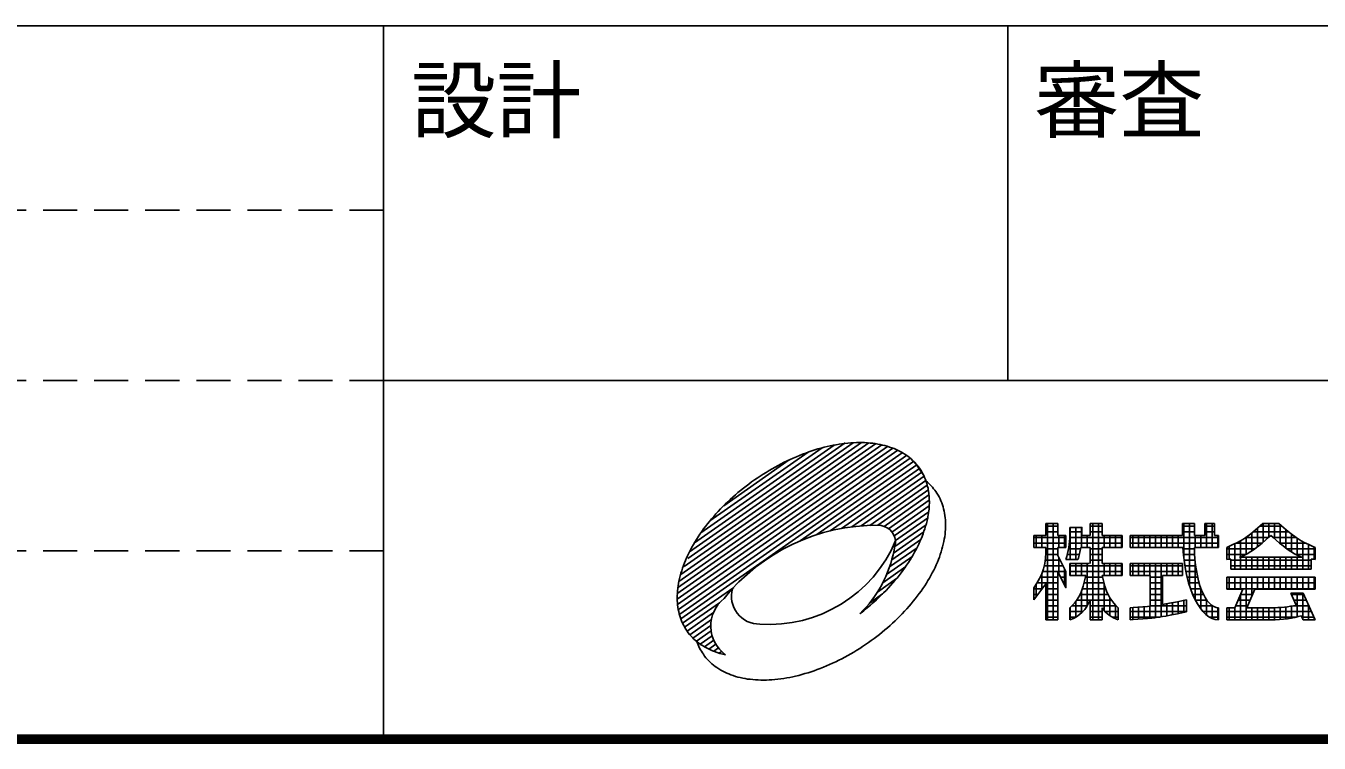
# Model space of a CAD drawing. Units: millimetres, scale not verified. Extents: x -8093 to 8093, y -5792 to 5792.
# Drawn here: x -453 to 914, y -5792 to -5034 of the extents above; entities that cross this region are included whole.
import ezdxf
from ezdxf.enums import TextEntityAlignment as Align

# ---------------------------------------------------------------- set-up
doc = ezdxf.new("R2010")
doc.units = ezdxf.units.MM
doc.header["$LTSCALE"] = 30
doc.linetypes.add('DASHED1', pattern=[1.8, 1.2, -0.6])
doc.layers.add('0-0_Axis_waku', color=7, linetype='Continuous', lineweight=25)
doc.styles.add('ＭＳ ゴシック', font='')
doc.styles.get('ＭＳ ゴシック').set_extended_font_data('MS Gothic')

msp = doc.modelspace()

# ---------------------------------------------------------------- linework, layer by layer
at = {"layer": '0-0_Axis_waku'}
for p, q in [((-8085, -5034), (8085, -5034)), ((-75.01, -5784), (-75.01, -5034)), ((584.99, -5409), (584.99, -5034)), ((-75.01, -5409), (8085, -5409)), ((235.16, -5634.54), (457.83, -5478.62)), ((235.23, -5640.35), (463.46, -5480.54)), ((235.69, -5628.31), (451.76, -5477.01)), ((235.78, -5645.82), (468.64, -5482.77)), ((236.97, -5621.55), (445.17, -5475.77)), ((239.34, -5614.03), (437.96, -5474.96)), ((242.71, -5605.81), (430.13, -5474.58)), ((246.63, -5597.2), (421.52, -5474.74)), ((248.41, -5590.1), (412.92, -5474.91)), ((253.63, -5580.59), (401.22, -5477.25)), ((260.55, -5569.88), (388.79, -5480.09)), ((236.75, -5651), (473.39, -5485.31)), ((238.1, -5655.92), (477.76, -5488.11)), ((239.15, -5661.04), (481.77, -5491.16)), ((269.98, -5557.42), (373.91, -5484.65)), ((284.61, -5541.32), (353.73, -5492.92)), ((365.36, -5578.53), (485.4, -5494.48)), ((486.87, -5496.01), (495.44, -5508.24)), ((383.2, -5571.89), (488.67, -5498.04)), ((397.21, -5567.95), (491.59, -5501.86)), ((409.23, -5565.39), (494.17, -5505.91)), ((419.97, -5563.72), (496.4, -5510.21)), ((429.8, -5562.7), (498.27, -5514.76)), ((438.92, -5562.18), (499.78, -5519.56)), ((447.46, -5562.06), (501.29, -5524.36)), ((454.18, -5563.21), (501.58, -5530.02)), ((458.91, -5565.76), (501.95, -5535.62)), ((462.42, -5569.16), (501.9, -5541.52)), ((464.92, -5573.26), (501.33, -5547.77)), ((465.47, -5584.6), (498.47, -5561.5)), ((466.35, -5578.13), (500.19, -5554.43)), ((625.1, -5560.03), (637.85, -5560.03)), ((625.1, -5560.03), (625.1, -5572.78)), ((625.1, -5563.08), (637.85, -5563.08)), ((626.99, -5662.04), (626.99, -5560.03)), ((632.99, -5662.04), (632.99, -5560.03)), ((637.85, -5560.03), (637.85, -5572.78)), ((650.61, -5564.28), (650.61, -5572.78)), ((650.98, -5598.28), (650.98, -5564.28)), ((656.98, -5598.28), (656.98, -5564.28)), ((662.98, -5585.53), (662.98, -5564.28)), ((671.85, -5560.03), (684.6, -5560.03)), ((671.85, -5560.03), (671.85, -5572.78)), ((671.85, -5563.08), (684.6, -5563.08)), ((674.98, -5662.04), (674.98, -5560.03)), ((680.98, -5662.04), (680.98, -5560.03)), ((684.6, -5560.03), (684.6, -5572.78)), ((769.61, -5560.03), (782.36, -5560.03)), ((769.61, -5560.03), (769.61, -5572.78)), ((769.61, -5563.08), (782.36, -5563.08)), ((770.98, -5596.44), (770.98, -5560.03)), ((776.98, -5625.45), (776.98, -5560.03)), ((782.36, -5560.03), (782.36, -5572.78)), ((793.41, -5560.03), (803.61, -5560.03)), ((793.41, -5560.03), (793.41, -5572.78)), ((793.41, -5563.08), (803.61, -5563.08)), ((794.98, -5585.53), (794.98, -5560.03)), ((800.98, -5585.53), (800.98, -5560.03)), ((803.61, -5560.03), (803.61, -5572.78)), ((848.99, -5584.77), (848.99, -5565.18)), ((851.23, -5563.08), (874.99, -5563.08)), ((854.6, -5560.03), (871.61, -5560.03)), ((854.99, -5579.85), (854.99, -5560.24)), ((860.99, -5575.08), (860.99, -5560.03)), ((866.99, -5576.19), (866.99, -5560.03)), ((872.99, -5581.33), (872.99, -5561.31)), ((462.33, -5598.52), (493.04, -5577.02)), ((464.14, -5591.4), (496.14, -5568.99)), ((612.35, -5585.53), (612.35, -5572.78)), ((612.35, -5572.78), (625.1, -5572.78)), ((612.35, -5575.08), (646.35, -5575.08)), ((614.99, -5585.53), (614.99, -5572.78)), ((620.99, -5585.53), (620.99, -5572.78)), ((625.1, -5569.08), (637.85, -5569.08)), ((637.85, -5572.78), (646.35, -5572.78)), ((638.99, -5585.53), (638.99, -5572.78)), ((644.99, -5585.53), (644.99, -5572.78)), ((646.35, -5572.78), (646.35, -5585.53)), ((650.53, -5575.08), (705.85, -5575.08)), ((650.61, -5569.08), (663.36, -5569.08)), ((668.98, -5585.53), (668.98, -5572.78)), ((671.85, -5569.08), (684.6, -5569.08)), ((684.6, -5572.78), (705.85, -5572.78)), ((686.98, -5585.53), (686.98, -5572.78)), ((692.98, -5585.53), (692.98, -5572.78)), ((698.98, -5585.53), (698.98, -5572.78)), ((704.99, -5585.53), (704.99, -5572.78)), ((705.85, -5572.78), (705.85, -5585.53)), ((714.35, -5572.78), (714.35, -5585.53)), ((714.35, -5572.78), (769.61, -5572.78)), ((714.35, -5575.08), (807.86, -5575.08)), ((716.97, -5585.53), (716.97, -5572.78)), ((722.97, -5585.53), (722.97, -5572.78)), ((728.98, -5585.53), (728.98, -5572.78)), ((734.98, -5585.53), (734.98, -5572.78)), ((740.98, -5585.53), (740.98, -5572.78)), ((746.98, -5585.53), (746.98, -5572.78)), ((752.98, -5585.53), (752.98, -5572.78)), ((758.98, -5585.53), (758.98, -5572.78)), ((764.98, -5585.53), (764.98, -5572.78)), ((769.61, -5569.08), (782.36, -5569.08)), ((782.36, -5572.78), (793.41, -5572.78)), ((782.98, -5585.53), (782.98, -5572.78)), ((788.98, -5585.53), (788.98, -5572.78)), ((793.41, -5569.08), (803.61, -5569.08)), ((803.61, -5572.78), (807.86, -5572.78)), ((806.98, -5585.53), (806.98, -5572.78)), ((807.86, -5572.78), (807.86, -5585.53)), ((830.98, -5608.49), (830.98, -5578.84)), ((836.98, -5592.81), (836.98, -5575.07)), ((837.24, -5575.08), (860.51, -5575.08)), ((842.99, -5589.18), (842.99, -5570.12)), ((844.42, -5569.08), (881.79, -5569.08)), ((865.16, -5575.08), (889.82, -5575.08)), ((878.99, -5586.13), (878.99, -5566.61)), ((884.99, -5590.34), (884.99, -5571.52)), ((890.99, -5593.08), (890.99, -5575.94)), ((459.94, -5606.05), (488.94, -5585.75)), ((612.35, -5581.08), (646.35, -5581.08)), ((612.35, -5585.53), (625.1, -5585.53)), ((625.2, -5587.08), (637.85, -5587.08)), ((637.85, -5585.53), (637.85, -5594.04)), ((637.85, -5585.53), (646.35, -5585.53)), ((649.16, -5587.08), (661.91, -5587.08)), ((650.05, -5581.08), (705.85, -5581.08)), ((662.18, -5585.53), (671.85, -5585.53)), ((671.85, -5585.53), (671.85, -5602.53)), ((671.85, -5587.08), (684.6, -5587.08)), ((684.6, -5585.53), (705.85, -5585.53)), ((684.6, -5585.53), (684.6, -5602.53)), ((714.35, -5581.08), (807.86, -5581.08)), ((714.35, -5585.53), (770.01, -5585.53)), ((770.11, -5587.08), (782.37, -5587.08)), ((782.36, -5585.53), (807.86, -5585.53)), ((816.35, -5585.53), (816.35, -5598.28)), ((816.35, -5587.08), (845.85, -5587.08)), ((818.98, -5597.95), (818.98, -5584.36)), ((824.98, -5608.49), (824.98, -5581.6)), ((826.04, -5581.08), (853.53, -5581.08)), ((872.68, -5581.08), (900.28, -5581.08)), ((880.36, -5587.08), (909.86, -5587.08)), ((896.99, -5608.49), (896.99, -5579.66)), ((902.99, -5608.49), (902.99, -5582.41)), ((908.99, -5598.17), (908.99, -5585.16)), ((909.86, -5598.28), (909.86, -5585.53)), ((452.71, -5622.84), (477.15, -5605.72)), ((456.82, -5614.09), (484.63, -5594.62)), ((623.48, -5605.08), (643.38, -5605.08)), ((624.65, -5599.08), (640.37, -5599.08)), ((625.22, -5593.08), (637.85, -5593.08)), ((646.35, -5611.03), (637.85, -5594.04)), ((638.99, -5613.31), (638.99, -5596.31)), ((646.35, -5598.28), (659.1, -5598.28)), ((647.85, -5593.08), (660.6, -5593.08)), ((650.61, -5602.53), (650.61, -5615.29)), ((650.61, -5602.53), (671.02, -5602.53)), ((650.61, -5605.08), (705.85, -5605.08)), ((650.98, -5615.29), (650.98, -5602.53)), ((656.98, -5615.29), (656.98, -5602.53)), ((662.98, -5615.29), (662.98, -5602.53)), ((668.98, -5647.12), (668.98, -5602.53)), ((671.85, -5593.08), (684.6, -5593.08)), ((671.85, -5599.08), (684.6, -5599.08)), ((684.6, -5602.53), (705.85, -5602.53)), ((686.98, -5615.29), (686.98, -5602.53)), ((692.98, -5615.29), (692.98, -5602.53)), ((698.98, -5615.29), (698.98, -5602.53)), ((704.99, -5615.29), (704.99, -5602.53)), ((705.85, -5602.53), (705.85, -5615.29)), ((714.35, -5602.53), (714.35, -5615.29)), ((714.35, -5602.53), (769.61, -5602.53)), ((714.35, -5605.08), (769.61, -5605.08)), ((716.99, -5615.29), (716.99, -5602.53)), ((722.99, -5615.29), (722.99, -5602.53)), ((728.99, -5615.29), (728.99, -5602.53)), ((734.99, -5615.29), (734.99, -5602.53)), ((740.99, -5659.7), (740.99, -5602.53)), ((746.99, -5658.96), (746.99, -5602.53)), ((752.99, -5615.29), (752.99, -5602.53)), ((758.99, -5615.29), (758.99, -5602.53)), ((764.99, -5615.29), (764.99, -5602.53)), ((769.61, -5602.53), (769.61, -5615.29)), ((770.61, -5593.08), (782.54, -5593.08)), ((771.31, -5599.08), (782.94, -5599.08)), ((772.2, -5605.08), (783.59, -5605.08)), ((782.98, -5640.58), (782.98, -5599.5)), ((816.35, -5593.08), (836.43, -5593.08)), ((820.61, -5608.49), (820.61, -5597.71)), ((820.61, -5599.08), (905.61, -5599.08)), ((820.61, -5605.08), (905.61, -5605.08)), ((833.36, -5595.74), (830.04, -5595.74)), ((896.18, -5595.74), (833.36, -5595.74)), ((836.98, -5608.49), (836.98, -5595.74)), ((842.99, -5608.49), (842.99, -5595.74)), ((848.99, -5608.49), (848.99, -5595.74)), ((854.99, -5608.49), (854.99, -5595.74)), ((860.99, -5608.49), (860.99, -5595.74)), ((866.99, -5608.49), (866.99, -5595.74)), ((872.99, -5608.49), (872.99, -5595.74)), ((878.99, -5608.49), (878.99, -5595.74)), ((884.99, -5608.49), (884.99, -5595.74)), ((889.79, -5593.08), (909.86, -5593.08)), ((890.99, -5608.49), (890.99, -5595.74)), ((905.61, -5597.71), (905.61, -5608.49)), ((447.1, -5632.62), (467.33, -5618.46)), ((619.15, -5617.08), (637.85, -5617.08)), ((620.99, -5629.27), (620.99, -5612.88)), ((621.66, -5611.08), (637.85, -5611.08)), ((637.85, -5611.03), (637.85, -5662.04)), ((637.88, -5611.08), (646.35, -5611.08)), ((640.88, -5617.08), (646.35, -5617.08)), ((644.99, -5625.32), (644.99, -5608.31)), ((650.61, -5611.08), (705.85, -5611.08)), ((650.61, -5615.29), (667.6, -5615.29)), ((664.65, -5626.29), (667.6, -5615.29)), ((667.13, -5617.08), (685.08, -5617.08)), ((687.55, -5626.29), (684.6, -5615.29)), ((684.6, -5615.29), (705.85, -5615.29)), ((714.35, -5611.08), (769.61, -5611.08)), ((714.35, -5615.29), (735.61, -5615.29)), ((735.61, -5615.29), (735.61, -5647.59)), ((735.61, -5617.08), (748.36, -5617.08)), ((748.36, -5615.29), (769.61, -5615.29)), ((748.36, -5615.29), (748.36, -5645.89)), ((773.31, -5611.08), (784.5, -5611.08)), ((774.65, -5617.08), (785.7, -5617.08)), ((816.35, -5616.98), (816.35, -5629.73)), ((816.35, -5616.98), (909.86, -5616.98)), ((818.98, -5629.73), (818.98, -5616.98)), ((820.61, -5608.49), (905.61, -5608.49)), ((824.98, -5629.73), (824.98, -5616.98)), ((830.98, -5629.73), (830.98, -5616.98)), ((836.98, -5662.04), (836.98, -5616.98)), ((842.99, -5636.92), (842.99, -5616.98)), ((848.99, -5629.73), (848.99, -5616.98)), ((854.99, -5629.73), (854.99, -5616.98)), ((860.99, -5629.73), (860.99, -5616.98)), ((866.99, -5629.73), (866.99, -5616.98)), ((872.99, -5629.73), (872.99, -5616.98)), ((878.99, -5629.73), (878.99, -5616.98)), ((884.99, -5629.73), (884.99, -5616.98)), ((890.99, -5629.73), (890.99, -5616.98)), ((896.99, -5629.73), (896.99, -5616.98)), ((902.99, -5629.73), (902.99, -5616.98)), ((908.99, -5629.73), (908.99, -5616.98)), ((909.86, -5616.98), (909.86, -5629.73)), ((241.03, -5665.59), (295.16, -5627.68)), ((612.35, -5640.79), (625.1, -5623.79)), ((612.35, -5640.79), (612.35, -5628.04)), ((612.35, -5629.08), (621.13, -5629.08)), ((614.99, -5637.27), (614.99, -5624.37)), ((615.82, -5623.08), (637.85, -5623.08)), ((625.1, -5623.79), (625.1, -5662.04)), ((625.1, -5629.08), (637.85, -5629.08)), ((643.88, -5623.08), (646.35, -5623.08)), ((662.98, -5654.65), (662.98, -5631.37)), ((663.82, -5629.08), (688.39, -5629.08)), ((665.52, -5623.08), (686.69, -5623.08)), ((686.98, -5652.33), (686.98, -5624.17)), ((735.61, -5623.08), (748.36, -5623.08)), ((735.61, -5629.08), (748.36, -5629.08)), ((776.26, -5623.08), (787.25, -5623.08)), ((778.18, -5629.08), (789.24, -5629.08)), ((788.98, -5650.41), (788.98, -5628.39)), ((816.35, -5623.08), (909.86, -5623.08)), ((816.35, -5629.08), (909.86, -5629.08)), ((816.35, -5629.73), (833.36, -5629.73)), ((824.86, -5649.29), (833.36, -5629.73)), ((837.61, -5649.29), (846.11, -5629.73)), ((846.11, -5629.73), (909.86, -5629.73)), ((243.27, -5669.88), (280.2, -5644.02)), ((438.78, -5644.3), (452.56, -5634.66)), ((612.35, -5635.08), (616.63, -5635.08)), ((625.1, -5635.08), (637.85, -5635.08)), ((625.1, -5641.08), (637.85, -5641.08)), ((625.1, -5647.08), (637.85, -5647.08)), ((652.82, -5647.08), (669.01, -5647.08)), ((656.98, -5659.14), (656.98, -5642.19)), ((657.78, -5641.08), (671.75, -5641.08)), ((661.34, -5635.08), (690.87, -5635.08)), ((671.85, -5640.79), (671.85, -5662.04)), ((671.85, -5641.08), (694.43, -5641.08)), ((671.85, -5647.08), (699.39, -5647.08)), ((692.98, -5657.7), (692.98, -5638.88)), ((698.98, -5661.04), (698.98, -5646.66)), ((735.61, -5635.08), (748.36, -5635.08)), ((735.61, -5641.08), (748.36, -5641.08)), ((735.61, -5647.08), (773.86, -5647.08)), ((752.99, -5657.84), (752.99, -5645.29)), ((758.99, -5656.71), (758.99, -5644)), ((764.99, -5655.59), (764.99, -5642.71)), ((770.99, -5654.46), (770.99, -5641.42)), ((773.86, -5640.79), (773.86, -5653.54)), ((780.46, -5635.08), (791.81, -5635.08)), ((783.23, -5641.08), (795.34, -5641.08)), ((786.66, -5647.08), (801.21, -5647.08)), ((794.98, -5656.83), (794.98, -5640.56)), ((800.98, -5660.58), (800.98, -5646.93)), ((825.81, -5647.08), (838.57, -5647.08)), ((828.43, -5641.08), (841.18, -5641.08)), ((830.98, -5662.04), (830.98, -5635.19)), ((831.04, -5635.08), (843.78, -5635.08)), ((884.36, -5633.99), (890, -5646.41)), ((884.85, -5635.08), (897.6, -5635.08)), ((884.99, -5635.38), (884.99, -5633.99)), ((887.01, -5647.08), (903.06, -5647.08)), ((887.58, -5641.08), (900.33, -5641.08)), ((890.99, -5658.91), (890.99, -5633.99)), ((896.99, -5662.04), (896.99, -5633.99)), ((902.99, -5662.04), (902.99, -5646.93)), ((245.85, -5673.93), (273.76, -5654.39)), ((625.1, -5653.08), (637.85, -5653.08)), ((625.1, -5659.08), (637.85, -5659.08)), ((650.61, -5649.29), (652.31, -5647.59)), ((650.61, -5649.21), (650.61, -5662.04)), ((650.61, -5653.08), (664.55, -5653.08)), ((650.61, -5659.08), (657.09, -5659.08)), ((650.98, -5661.91), (650.98, -5648.86)), ((671.85, -5653.08), (684.6, -5653.08)), ((671.85, -5659.08), (684.6, -5659.08)), ((684.6, -5649.29), (684.6, -5662.04)), ((687.66, -5653.08), (701.6, -5653.08)), ((695.12, -5659.08), (701.6, -5659.08)), ((701.6, -5649.21), (701.6, -5662.04)), ((714.35, -5649.29), (714.35, -5662.04)), ((714.35, -5653.08), (773.86, -5653.08)), ((714.35, -5659.08), (745.53, -5659.08)), ((716.99, -5661.86), (716.99, -5649.28)), ((722.99, -5661.48), (722.99, -5648.75)), ((728.99, -5660.96), (728.99, -5648.21)), ((734.99, -5660.4), (734.99, -5647.68)), ((791.16, -5653.08), (807.86, -5653.08)), ((798.09, -5659.08), (807.86, -5659.08)), ((806.98, -5662.01), (806.98, -5649.25)), ((807.86, -5649.29), (807.86, -5662.04)), ((816.35, -5649.29), (816.35, -5662.04)), ((816.35, -5649.29), (824.86, -5649.29)), ((816.35, -5653.08), (905.78, -5653.08)), ((816.35, -5659.08), (890.33, -5659.08)), ((818.98, -5662.04), (818.98, -5649.29)), ((824.98, -5662.04), (824.98, -5649)), ((837.61, -5649.29), (863.11, -5649.29)), ((842.99, -5662.04), (842.99, -5649.29)), ((848.99, -5662.04), (848.99, -5649.29)), ((854.99, -5662.04), (854.99, -5649.29)), ((860.99, -5662.04), (860.99, -5649.29)), ((866.99, -5662.04), (866.99, -5649.23)), ((872.99, -5661.69), (872.99, -5648.94)), ((878.99, -5661.11), (878.99, -5648.36)), ((884.99, -5660.22), (884.99, -5647.47)), ((895.12, -5657.67), (897.1, -5662.04)), ((895.76, -5659.08), (908.51, -5659.08)), ((908.99, -5662.04), (908.99, -5660.13)), ((248.78, -5677.74), (271.57, -5661.78)), ((252.05, -5681.31), (270.94, -5668.08)), ((255.69, -5684.62), (271.28, -5673.7)), ((625.1, -5662.04), (637.85, -5662.04)), ((671.85, -5662.04), (684.6, -5662.04)), ((816.35, -5662.04), (863.11, -5662.04)), ((897.1, -5662.04), (909.86, -5662.04)), ((259.71, -5687.67), (272.36, -5678.81)), ((264.08, -5690.46), (274.03, -5683.5)), ((268.84, -5693), (276.25, -5687.8)), ((274.02, -5695.23), (278.98, -5691.75)), ((279.71, -5697.1), (282.22, -5695.34)), ((8093.4, -5792.4), (-8093.4, -5792.4)), ((8092.8, -5791.8), (-8092.8, -5791.8)), ((8092.2, -5791.2), (-8092.2, -5791.2)), ((8091.6, -5790.6), (-8091.6, -5790.6)), ((8091, -5790), (-8091, -5790)), ((8090.4, -5789.4), (-8090.4, -5789.4)), ((8089.8, -5788.8), (-8089.8, -5788.8)), ((8089.2, -5788.2), (-8089.2, -5788.2)), ((8088.6, -5787.6), (-8088.6, -5787.6)), ((8088, -5787), (-8088, -5787)), ((8087.4, -5786.4), (-8087.4, -5786.4)), ((8086.8, -5785.8), (-8086.8, -5785.8)), ((8086.2, -5785.2), (-8086.2, -5785.2)), ((8085.6, -5784.6), (-8085.6, -5784.6)), ((-8085, -5784), (8085, -5784))]:
    msp.add_line(p, q, dxfattribs=at)
at = {"layer": '0-0_Axis_waku', "linetype": 'DASHED1'}
for p, q in [((-75, -5229), (-8085, -5229)), ((-75, -5409), (-8085, -5409)), ((-75, -5589), (-8085, -5589))]:
    msp.add_line(p, q, dxfattribs=at)
at = {"layer": '0-0_Axis_waku'}
for points in [[(650.61, -5564.28), (663.36, -5564.28), (663.36, -5572.78), (671.85, -5572.78)], [(816.35, -5585.53), (818.79, -5584.44), (822.96, -5582.53), (827.07, -5580.53), (831.09, -5578.37), (833.36, -5577.03), (836.52, -5574.98), (841.77, -5571.12), (846.83, -5566.95), (851.77, -5562.6), (854.6, -5560.03)], [(909.86, -5585.53), (907.43, -5584.44), (903.26, -5582.53), (899.14, -5580.53), (895.13, -5578.37), (892.86, -5577.03), (889.69, -5574.98), (884.44, -5571.12), (879.38, -5566.95), (874.45, -5562.6), (871.61, -5560.03)], [(830.04, -5595.74), (831.46, -5595.28), (833.93, -5594.31), (838.06, -5592.27), (842.02, -5589.85), (845.85, -5587.17), (848.01, -5585.53), (850.19, -5583.82), (853.88, -5580.8), (857.49, -5577.72), (861.05, -5574.6), (863.11, -5572.78)], [(896.18, -5595.74), (894.76, -5595.28), (892.28, -5594.31), (888.16, -5592.27), (884.19, -5589.85), (880.36, -5587.17), (878.21, -5585.53), (876.02, -5583.82), (872.34, -5580.8), (868.73, -5577.72), (865.16, -5574.6), (863.11, -5572.78)], [(816.35, -5598.28), (818.51, -5598.01), (820.61, -5597.71)], [(909.86, -5598.28), (907.7, -5598.01), (905.61, -5597.71)], [(646.35, -5611.03), (646.35, -5628.04), (637.85, -5611.03)], [(748.36, -5645.89), (751.93, -5645.28), (758.07, -5644.13), (764.2, -5642.88), (770.31, -5641.56), (773.86, -5640.79)], [(884.36, -5633.99), (897.1, -5633.99), (909.86, -5662.04)], [(714.35, -5649.29), (717.32, -5649.09), (722.44, -5648.73), (727.54, -5648.34), (732.65, -5647.89), (735.61, -5647.59)], [(714.35, -5662.04), (717.32, -5661.84), (722.44, -5661.48), (727.54, -5661.09), (732.65, -5660.64), (735.61, -5660.34), (737.39, -5660.14), (740.46, -5659.77), (743.52, -5659.36), (746.58, -5658.91), (748.36, -5658.64), (751.93, -5658.03), (758.07, -5656.88), (764.2, -5655.63), (770.31, -5654.31), (773.86, -5653.54)]]:
    msp.add_lwpolyline(points, dxfattribs=at)
for centre, radius, start, end in [((439.95, -5672.88), 199.46, 103.30403, 111.13313), ((431.04, -5635.21), 160.75, 94.26399, 103.30405), ((428.15, -5596.6), 122.03, 83.39651, 94.26224), ((431.92, -5564.08), 89.3, 69.99609, 83.39651), ((439.72, -5542.67), 66.51, 53.6442, 69.99609), ((451.26, -5702.17), 230.86, 111.13315, 118.23608), ((446.58, -5533.33), 54.92, 35, 53.6442), ((459.6, -5717.67), 248.46, 118.23608, 124.99998), ((446.58, -5533.33), 54.92, 16.35579, 35), ((459.6, -5717.67), 248.46, 124.99998, 131.7639), ((463.9, -5557.86), 54.81, 35.01981, 50.90445), ((442.67, -5535.22), 59.21, 3.73218, 17.03671), ((447.87, -5704.54), 230.86, 131.7639, 138.86684), ((426.73, -5537.85), 75.26, 348.3591, 0.95915), ((421.07, -5537.32), 80.91, 0.51715, 4.22578), ((463.8, -5557.91), 54.92, 16.35579, 35), ((452.67, -5561.17), 66.51, 0.00389, 16.35579), ((424.22, -5683.89), 199.46, 138.86684, 146.69594), ((446.22, -5768.72), 206.67, 89.51877, 141.29517), ((447.67, -5580.95), 18.89, 8.03198, 90.01068), ((380.83, -5529.02), 122.03, 335.73775, 346.60347), ((393.04, -5533.18), 109.21, 347.24379, 349.53223), ((384.86, -5530.95), 117.68, 347.57066, 348.47897), ((429.88, -5561.17), 89.3, 346.60345, 0.00388), ((391.87, -5662.63), 160.75, 146.69594, 155.73599), ((332.74, -5521.81), 145.09, 266.05196, 337.08), ((336.75, -5562.88), 130.54, 348.69109, 353.21165), ((561, -5570.95), 89.62, 342.24469, 358.83064), ((336.75, -5562.88), 130.54, 314.59993, 348.69109), ((345.54, -5513.1), 160.75, 326.69594, 335.73599), ((398.04, -5553.59), 122.03, 335.73775, 346.60347), ((563.72, -5590.28), 61.57, 322.18031, 4.4213), ((573.75, -5570.95), 89.62, 342.24469, 350.63754), ((356.57, -5646.72), 122.03, 155.73775, 166.60347), ((313.19, -5491.85), 199.46, 318.86684, 326.69594), ((362.75, -5537.68), 160.75, 326.69594, 335.73599), ((324.73, -5639.14), 89.3, 166.60347, 180.00389), ((322.27, -5637.04), 29.51, 164.38046, 270.9435), ((289.54, -5471.19), 230.86, 311.7639, 318.86684), ((330.39, -5516.42), 199.46, 318.86684, 326.69594), ((619, -5614.06), 47.26, 311.96062, 345.00003), ((733.2, -5614.06), 47.26, 194.99997, 228.03938), ((301.94, -5639.14), 66.51, 180.00389, 196.35579), ((308.23, -5668.62), 37.29, 128.62967, 234.33911), ((284.71, -5466.42), 237.63, 307.39177, 311.86528), ((639.98, -5630.16), 33.6, 288.43475, 341.56525), ((290.82, -5642.4), 54.92, 196.35579, 215), ((306.74, -5495.77), 230.86, 311.7639, 318.86684), ((712.23, -5630.16), 33.6, 214.69511, 251.56525), ((290.82, -5642.4), 54.92, 215, 233.6442), ((295.02, -5482.64), 248.46, 304.99998, 311.7639), ((307.94, -5667.06), 54.81, 199.09554, 214.98018), ((297.69, -5633.07), 66.51, 233.6442, 249.99609), ((295.02, -5482.64), 248.46, 298.23608, 304.99998), ((308.03, -5666.98), 54.92, 215, 233.6442), ((301.11, -5626.68), 73.69, 249.19475, 258.53928), ((303.35, -5498.15), 230.86, 291.13315, 298.23608), ((314.9, -5657.64), 66.51, 233.6442, 249.99609), ((314.67, -5527.43), 199.46, 283.30405, 291.13315), ((322.69, -5636.23), 89.3, 249.99609, 263.39651), ((326.46, -5603.71), 122.03, 263.39651, 274.26224), ((323.58, -5565.1), 160.75, 274.26399, 283.30405)]:
    msp.add_arc(centre, radius, start, end, dxfattribs=at)
for centre, major_axis, ratio, start_param, end_param in [((807.86, -5572.78), (0, 89.25), 0.4285, 1.7141444, 3.1415927), ((807.86, -5585.53), (0, 63.75), 0.3999, 1.5707963, 3.1415927), ((863.11, -5636.54), (42.5, 0), 0.3, 4.712389, 5.3976262), ((863.11, -5649.29), (42.5, 0), 0.3, 4.712389, 5.5654799)]:
    msp.add_ellipse(centre, major_axis=major_axis, ratio=ratio, start_param=start_param, end_param=end_param, dxfattribs=at)

# ---------------------------------------------------------------- texts
at = {"layer": '0-0_Axis_waku', "style": 'ＭＳ ゴシック'}
for s, p in [('設計', (-45.84, -5165.38)), ('審査', (612.84, -5165.38))]:
    msp.add_text(s, height=65.98, dxfattribs=at).set_placement(p, align=Align.BOTTOM_LEFT)

doc.saveas('drawing.dxf')
